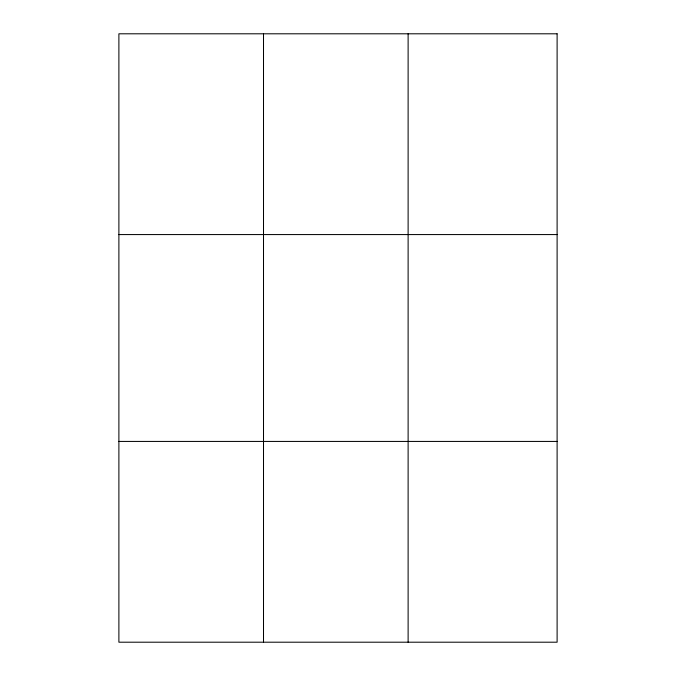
<?xml version="1.0" encoding="UTF-8"?>
<svg xmlns="http://www.w3.org/2000/svg" width="676" height="676" viewBox="0 0 676 676"><rect width="100%" height="100%" fill="white"/><g stroke="black" fill="none" stroke-linecap="round" stroke-linejoin="round"><path stroke-width="1.01" d="M263.505 33.8L263.505 642.2M408.118 33.8L408.118 642.2M118.891 234.572L557.108 234.572M118.891 441.428L557.108 441.428M557.108 33.8L118.891 33.8L118.891 642.2L557.108 642.2L557.108 33.8"/></g></svg>
